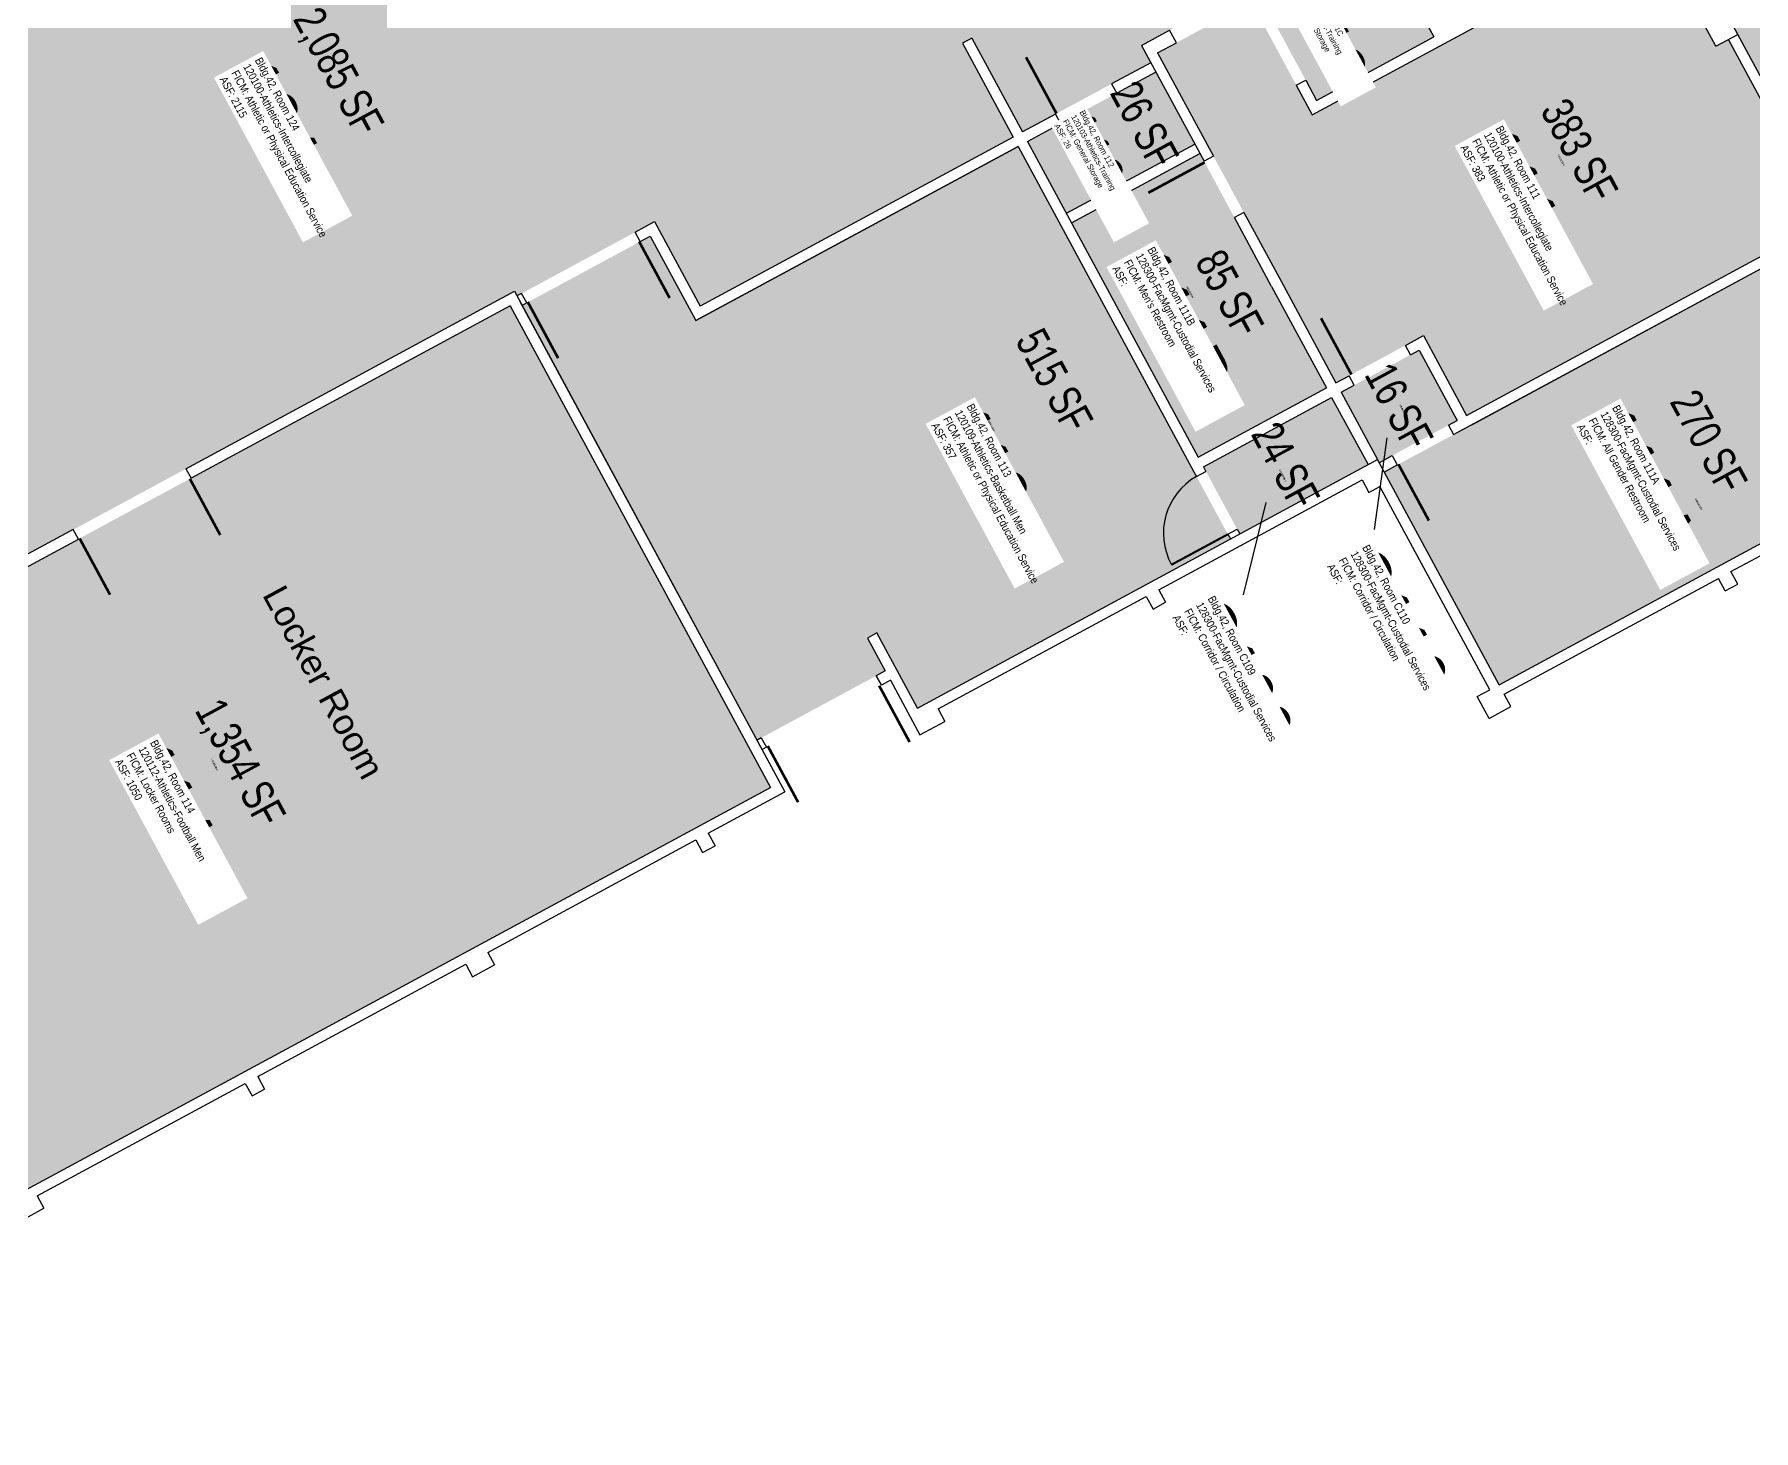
# Model space of a CAD drawing. Header units: inches. Extents: x 69218424 to 69222728, y 27664699 to 27668276.
# Drawn here: x 69219746 to 69220713, y 27664718 to 27665503 of the extents above; entities that cross this region are included whole.
import ezdxf
from ezdxf.enums import TextEntityAlignment as Align

# ---------------------------------------------------------------- set-up
doc = ezdxf.new("R2010")
doc.units = ezdxf.units.IN
doc.header["$LTSCALE"] = 240
doc.header["$MEASUREMENT"] = 0
doc.layers.get('0').update_dxf_attribs({"linetype": 'CONTINUOUS'})
for name, color, linetype in [('A-DOOR', 2, 'CONTINUOUS'), ('A-IDEN-ICON', 4, 'CONTINUOUS'), ('A-IDEN-RNUM', 7, 'CONTINUOUS'), ('A-IDEN-SNUM', 4, 'CONTINUOUS'), ('A-IDEN-TEXT', 4, 'CONTINUOUS'), ('A-IDEN-VNUM', 4, 'CONTINUOUS'), ('A-WALL', 5, 'CONTINUOUS'), ('AREA-TEXT', 3, 'CONTINUOUS'), ('Rooms-Category-Color', 7, 'CONTINUOUS'), ('Rooms-College-Color', 7, 'CONTINUOUS'), ('Rooms-Department-Color', 7, 'CONTINUOUS'), ('Rooms-Division-Color', 7, 'CONTINUOUS'), ('Rooms-Information', 7, 'CONTINUOUS')]:
    doc.layers.add(name, color=color, linetype=linetype)
doc.styles.add('CP_AREA', font='arial.ttf', dxfattribs={"height": 15})
doc.styles.add('CP_ROOMSNUMBER', font='arial.ttf', dxfattribs={"height": 1})
doc.styles.add('CP_ROOMVNUMBER', font='arial.ttf', dxfattribs={"width": 0.85, "height": 0.075})
doc.styles.get("Standard").update_dxf_attribs({"font": 'arial.ttf'})

# ---------------------------------------------------------------- blocks, each defined once
blk = doc.blocks.new('CPMEN')
at = {"color": 0, "linetype": 'ByBlock', "const_width": 0.015}
for points in [[(0.055, 0.01), (0.055, 0.05), (0.015, 0.05)], [(0.0151, 0.0101), (0.055, 0.05)]]:
    blk.add_lwpolyline(points, dxfattribs=at)
blk.add_lwpolyline([(-0.0575, -0.02, 1), (0.0275, -0.02, 1)], format="xyb", close=True, dxfattribs=at)

msp = doc.modelspace()

# ---------------------------------------------------------------- hatches: boundary and pattern name
at = {"layer": 'Rooms-Category-Color', "true_color": 0xadadad}
for points in [[(69220208.07, 27666666.21), (69220241.5, 27666684.28), (69220223.44, 27666717.71), (69220220.58, 27666722.99), (69220218.41, 27666727.01), (69220198.95, 27666763.02), (69220165.52, 27666744.95), (69220084.94, 27666894.07), (69219982.01, 27666838.45), (69220044.29, 27666723.2), (69219990.12, 27666693.93), (69219996.1, 27666682.85), (69220013.22, 27666651.18), (69220030.52, 27666619.15), (69220084.7, 27666648.42), (69220482.13, 27665912.94), (69220591.48, 27665710.59), (69220531.65, 27665678.26), (69220533.55, 27665674.74), (69220528.27, 27665671.89), (69220526.37, 27665675.41), (69220478.86, 27665649.74), (69220517.85, 27665577.6), (69220565.36, 27665603.27), (69220562.15, 27665609.21), (69220567.43, 27665612.06), (69220570.63, 27665606.12), (69220630.46, 27665638.45), (69220634.26, 27665631.41), (69220665.64, 27665573.35), (69220805.88, 27665313.81), (69220920.25, 27665375.62), (69220869.38, 27665469.75), (69221168.5, 27665631.39), (69221117.16, 27665726.4), (69220806.6, 27665558.59), (69220398.23, 27666314.31), (69220443.1, 27666338.55), (69220384.15, 27666447.64), (69220347.2, 27666427.68), (69220354.81, 27666413.6), (69220346.89, 27666409.32)], [(69220328.95, 27665397.09), (69220400.26, 27665265.13), (69220472.4, 27665304.11), (69220441.5, 27665361.29), (69220403.47, 27665431.68), (69220401.09, 27665436.07)], [(69220504.78, 27665256.81), (69220569.43, 27665137.17), (69220821.05, 27665273.13), (69220756.39, 27665392.78)], [(69220487.93, 27665305.68), (69220480.53, 27665301.68), (69220500.97, 27665263.85), (69220501.92, 27665262.09), (69220509.32, 27665266.09), (69220545.91, 27665285.86), (69220524.52, 27665325.45)], [(69220495.7, 27665261), (69220475.25, 27665298.83), (69220403.11, 27665259.85), (69220423.55, 27665222.02)]]:
    msp.add_hatch(color=253, dxfattribs=at).paths.add_polyline_path(points)
at = {"layer": 'Rooms-Category-Color', "true_color": 0xfbafa2}
for points in [[(69220275.11, 27665669.21), (69220233.77, 27665745.72), (69220175.7, 27665714.34), (69220149.08, 27665763.61), (69219957.29, 27665659.97), (69219960.62, 27665653.81), (69219948.3, 27665647.16), (69219944.97, 27665653.31), (69219697.76, 27665519.73), (69219701.09, 27665513.57), (69219688.77, 27665506.91), (69219685.44, 27665513.07), (69219500.69, 27665413.24), (69219430.31, 27665543.48), (69219378.41, 27665515.43), (69219405.98, 27665464.4), (69219445.46, 27665391.35), (69219448.88, 27665393.2), (69219455.54, 27665380.88), (69219452.11, 27665379.03), (69219490.13, 27665308.68), (69219545.75, 27665205.75), (69219416.42, 27665135.87), (69219429.02, 27665112.55), (69219458.73, 27665057.57), (69219802.71, 27665243.44), (69219869.84, 27665279.72), (69219932.05, 27665313.33), (69220015.63, 27665358.5), (69220017.05, 27665355.86), (69220019.69, 27665357.28), (69220083.47, 27665391.75), (69220087.02, 27665393.67), (69220089.19, 27665394.84), (69220094.47, 27665397.69), (69220120.14, 27665350.19), (69220296.1, 27665445.27), (69220267.57, 27665498.05), (69220272.85, 27665500.9), (69220301.38, 27665448.12), (69220351.52, 27665475.22), (69220373.52, 27665487.1), (69220368.29, 27665496.78), (69220512.57, 27665574.74), (69220475.01, 27665644.25), (69220473.59, 27665646.89), (69220472.71, 27665646.41), (69220329.3, 27665568.92)], [(69220526.95, 27665333.58), (69220551.19, 27665288.72), (69220753.54, 27665398.06), (69220698.39, 27665500.11), (69220691.35, 27665496.31), (69220656.17, 27665561.41), (69220464.38, 27665457.77), (69220438.27, 27665506.11), (69220430.16, 27665521.12), (69220377.37, 27665492.59), (69220446.78, 27665364.15), (69220477.68, 27665306.96), (69220511.11, 27665325.03)], [(69220298.95, 27665439.99), (69220117.72, 27665342.05), (69220092.05, 27665389.56), (69220019.9, 27665350.58), (69220106.45, 27665190.42), (69220107.28, 27665188.88), (69220152.07, 27665106), (69220224.21, 27665144.99), (69220214.22, 27665163.46), (69220219.5, 27665166.31), (69220242.32, 27665124.08), (69220418.28, 27665219.17)]]:
    msp.add_hatch(color=21, dxfattribs=at).paths.add_polyline_path(points)
at = {"layer": 'Rooms-Category-Color', "true_color": 0xe3c5e1}
for points in [[(69220532.79, 27665501.56), (69220501.42, 27665559.62), (69220435.43, 27665523.97), (69220443.54, 27665508.96), (69220466.81, 27665465.9)], [(69220398.24, 27665441.35), (69220376.37, 27665481.82), (69220322.7, 27665452.82), (69220304.23, 27665442.84), (69220326.1, 27665402.37)]]:
    msp.add_hatch(color=254, dxfattribs=at).paths.add_polyline_path(points)
at = {"layer": 'Rooms-Category-Color', "true_color": 0xffe090}
msp.add_hatch(color=41, dxfattribs=at).paths.add_polyline_path([(69220159.62, 27665079.4), (69220013.2, 27665350.37), (69219871.56, 27665273.83), (69219805.56, 27665238.16), (69219456.24, 27665049.4), (69219602.66, 27664778.43)])
at = {"layer": 'Rooms-College-Color', "true_color": 0xadadad}
for points in [[(69220208.07, 27666666.21), (69220241.5, 27666684.28), (69220223.44, 27666717.71), (69220220.58, 27666722.99), (69220218.41, 27666727.01), (69220198.95, 27666763.02), (69220165.52, 27666744.95), (69220084.94, 27666894.07), (69219982.01, 27666838.45), (69220044.29, 27666723.2), (69219990.12, 27666693.93), (69219996.1, 27666682.85), (69220013.22, 27666651.18), (69220030.52, 27666619.15), (69220084.7, 27666648.42), (69220482.13, 27665912.94), (69220591.48, 27665710.59), (69220531.65, 27665678.26), (69220533.55, 27665674.74), (69220528.27, 27665671.89), (69220526.37, 27665675.41), (69220478.86, 27665649.74), (69220517.85, 27665577.6), (69220565.36, 27665603.27), (69220562.15, 27665609.21), (69220567.43, 27665612.06), (69220570.63, 27665606.12), (69220630.46, 27665638.45), (69220634.26, 27665631.41), (69220665.64, 27665573.35), (69220805.88, 27665313.81), (69220920.25, 27665375.62), (69220869.38, 27665469.75), (69221168.5, 27665631.39), (69221117.16, 27665726.4), (69220806.6, 27665558.59), (69220398.23, 27666314.31), (69220443.1, 27666338.55), (69220384.15, 27666447.64), (69220347.2, 27666427.68), (69220354.81, 27666413.6), (69220346.89, 27666409.32)], [(69220328.95, 27665397.09), (69220400.26, 27665265.13), (69220472.4, 27665304.11), (69220441.5, 27665361.29), (69220403.47, 27665431.68), (69220401.09, 27665436.07)], [(69220504.78, 27665256.81), (69220569.43, 27665137.17), (69220821.05, 27665273.13), (69220756.39, 27665392.78)], [(69220487.93, 27665305.68), (69220480.53, 27665301.68), (69220500.97, 27665263.85), (69220501.92, 27665262.09), (69220509.32, 27665266.09), (69220545.91, 27665285.86), (69220524.52, 27665325.45)], [(69220495.7, 27665261), (69220475.25, 27665298.83), (69220403.11, 27665259.85), (69220423.55, 27665222.02)]]:
    msp.add_hatch(color=253, dxfattribs=at).paths.add_polyline_path(points)
at = {"layer": 'Rooms-College-Color', "true_color": 0xffff64}
for points in [[(69220275.11, 27665669.21), (69220233.77, 27665745.72), (69220175.7, 27665714.34), (69220149.08, 27665763.61), (69219957.29, 27665659.97), (69219960.62, 27665653.81), (69219948.3, 27665647.16), (69219944.97, 27665653.31), (69219697.76, 27665519.73), (69219701.09, 27665513.57), (69219688.77, 27665506.91), (69219685.44, 27665513.07), (69219500.69, 27665413.24), (69219430.31, 27665543.48), (69219378.41, 27665515.43), (69219405.98, 27665464.4), (69219445.46, 27665391.35), (69219448.88, 27665393.2), (69219455.54, 27665380.88), (69219452.11, 27665379.03), (69219490.13, 27665308.68), (69219545.75, 27665205.75), (69219416.42, 27665135.87), (69219429.02, 27665112.55), (69219458.73, 27665057.57), (69219802.71, 27665243.44), (69219869.84, 27665279.72), (69219932.05, 27665313.33), (69220015.63, 27665358.5), (69220017.05, 27665355.86), (69220019.69, 27665357.28), (69220083.47, 27665391.75), (69220087.02, 27665393.67), (69220089.19, 27665394.84), (69220094.47, 27665397.69), (69220120.14, 27665350.19), (69220296.1, 27665445.27), (69220267.57, 27665498.05), (69220272.85, 27665500.9), (69220301.38, 27665448.12), (69220351.52, 27665475.22), (69220373.52, 27665487.1), (69220368.29, 27665496.78), (69220512.57, 27665574.74), (69220475.01, 27665644.25), (69220473.59, 27665646.89), (69220472.71, 27665646.41), (69220329.3, 27665568.92)], [(69220526.95, 27665333.58), (69220551.19, 27665288.72), (69220753.54, 27665398.06), (69220698.39, 27665500.11), (69220691.35, 27665496.31), (69220656.17, 27665561.41), (69220464.38, 27665457.77), (69220438.27, 27665506.11), (69220430.16, 27665521.12), (69220377.37, 27665492.59), (69220446.78, 27665364.15), (69220477.68, 27665306.96), (69220511.11, 27665325.03)], [(69220532.79, 27665501.56), (69220501.42, 27665559.62), (69220435.43, 27665523.97), (69220443.54, 27665508.96), (69220466.81, 27665465.9)], [(69220398.24, 27665441.35), (69220376.37, 27665481.82), (69220322.7, 27665452.82), (69220304.23, 27665442.84), (69220326.1, 27665402.37)], [(69220298.95, 27665439.99), (69220117.72, 27665342.05), (69220092.05, 27665389.56), (69220019.9, 27665350.58), (69220106.45, 27665190.42), (69220107.28, 27665188.88), (69220152.07, 27665106), (69220224.21, 27665144.99), (69220214.22, 27665163.46), (69220219.5, 27665166.31), (69220242.32, 27665124.08), (69220418.28, 27665219.17)], [(69220159.62, 27665079.4), (69220013.2, 27665350.37), (69219871.56, 27665273.83), (69219805.56, 27665238.16), (69219456.24, 27665049.4), (69219602.66, 27664778.43)]]:
    msp.add_hatch(color=51, dxfattribs=at).paths.add_polyline_path(points)
at = {"layer": 'Rooms-Department-Color', "true_color": 0xacacac}
for points in [[(69220208.07, 27666666.21), (69220241.5, 27666684.28), (69220223.44, 27666717.71), (69220220.58, 27666722.99), (69220218.41, 27666727.01), (69220198.95, 27666763.02), (69220165.52, 27666744.95), (69220084.94, 27666894.07), (69219982.01, 27666838.45), (69220044.29, 27666723.2), (69219990.12, 27666693.93), (69219996.1, 27666682.85), (69220013.22, 27666651.18), (69220030.52, 27666619.15), (69220084.7, 27666648.42), (69220482.13, 27665912.94), (69220591.48, 27665710.59), (69220531.65, 27665678.26), (69220533.55, 27665674.74), (69220528.27, 27665671.89), (69220526.37, 27665675.41), (69220478.86, 27665649.74), (69220517.85, 27665577.6), (69220565.36, 27665603.27), (69220562.15, 27665609.21), (69220567.43, 27665612.06), (69220570.63, 27665606.12), (69220630.46, 27665638.45), (69220634.26, 27665631.41), (69220665.64, 27665573.35), (69220805.88, 27665313.81), (69220920.25, 27665375.62), (69220869.38, 27665469.75), (69221168.5, 27665631.39), (69221117.16, 27665726.4), (69220806.6, 27665558.59), (69220398.23, 27666314.31), (69220443.1, 27666338.55), (69220384.15, 27666447.64), (69220347.2, 27666427.68), (69220354.81, 27666413.6), (69220346.89, 27666409.32)], [(69220328.95, 27665397.09), (69220400.26, 27665265.13), (69220472.4, 27665304.11), (69220441.5, 27665361.29), (69220403.47, 27665431.68), (69220401.09, 27665436.07)], [(69220504.78, 27665256.81), (69220569.43, 27665137.17), (69220821.05, 27665273.13), (69220756.39, 27665392.78)], [(69220487.93, 27665305.68), (69220480.53, 27665301.68), (69220500.97, 27665263.85), (69220501.92, 27665262.09), (69220509.32, 27665266.09), (69220545.91, 27665285.86), (69220524.52, 27665325.45)], [(69220495.7, 27665261), (69220475.25, 27665298.83), (69220403.11, 27665259.85), (69220423.55, 27665222.02)]]:
    msp.add_hatch(color=253, dxfattribs=at).paths.add_polyline_path(points)
at = {"layer": 'Rooms-Department-Color', "true_color": 0x604aed}
for points in [[(69220275.11, 27665669.21), (69220233.77, 27665745.72), (69220175.7, 27665714.34), (69220149.08, 27665763.61), (69219957.29, 27665659.97), (69219960.62, 27665653.81), (69219948.3, 27665647.16), (69219944.97, 27665653.31), (69219697.76, 27665519.73), (69219701.09, 27665513.57), (69219688.77, 27665506.91), (69219685.44, 27665513.07), (69219500.69, 27665413.24), (69219430.31, 27665543.48), (69219378.41, 27665515.43), (69219405.98, 27665464.4), (69219445.46, 27665391.35), (69219448.88, 27665393.2), (69219455.54, 27665380.88), (69219452.11, 27665379.03), (69219490.13, 27665308.68), (69219545.75, 27665205.75), (69219416.42, 27665135.87), (69219429.02, 27665112.55), (69219458.73, 27665057.57), (69219802.71, 27665243.44), (69219869.84, 27665279.72), (69219932.05, 27665313.33), (69220015.63, 27665358.5), (69220017.05, 27665355.86), (69220019.69, 27665357.28), (69220083.47, 27665391.75), (69220087.02, 27665393.67), (69220089.19, 27665394.84), (69220094.47, 27665397.69), (69220120.14, 27665350.19), (69220296.1, 27665445.27), (69220267.57, 27665498.05), (69220272.85, 27665500.9), (69220301.38, 27665448.12), (69220351.52, 27665475.22), (69220373.52, 27665487.1), (69220368.29, 27665496.78), (69220512.57, 27665574.74), (69220475.01, 27665644.25), (69220473.59, 27665646.89), (69220472.71, 27665646.41), (69220329.3, 27665568.92)], [(69220526.95, 27665333.58), (69220551.19, 27665288.72), (69220753.54, 27665398.06), (69220698.39, 27665500.11), (69220691.35, 27665496.31), (69220656.17, 27665561.41), (69220464.38, 27665457.77), (69220438.27, 27665506.11), (69220430.16, 27665521.12), (69220377.37, 27665492.59), (69220446.78, 27665364.15), (69220477.68, 27665306.96), (69220511.11, 27665325.03)], [(69220532.79, 27665501.56), (69220501.42, 27665559.62), (69220435.43, 27665523.97), (69220443.54, 27665508.96), (69220466.81, 27665465.9)], [(69220398.24, 27665441.35), (69220376.37, 27665481.82), (69220322.7, 27665452.82), (69220304.23, 27665442.84), (69220326.1, 27665402.37)], [(69220298.95, 27665439.99), (69220117.72, 27665342.05), (69220092.05, 27665389.56), (69220019.9, 27665350.58), (69220106.45, 27665190.42), (69220107.28, 27665188.88), (69220152.07, 27665106), (69220224.21, 27665144.99), (69220214.22, 27665163.46), (69220219.5, 27665166.31), (69220242.32, 27665124.08), (69220418.28, 27665219.17)], [(69220159.62, 27665079.4), (69220013.2, 27665350.37), (69219871.56, 27665273.83), (69219805.56, 27665238.16), (69219456.24, 27665049.4), (69219602.66, 27664778.43)]]:
    msp.add_hatch(color=173, dxfattribs=at).paths.add_polyline_path(points)
at = {"layer": 'Rooms-Division-Color', "true_color": 0xadadad}
for points in [[(69220208.07, 27666666.21), (69220241.5, 27666684.28), (69220223.44, 27666717.71), (69220220.58, 27666722.99), (69220218.41, 27666727.01), (69220198.95, 27666763.02), (69220165.52, 27666744.95), (69220084.94, 27666894.07), (69219982.01, 27666838.45), (69220044.29, 27666723.2), (69219990.12, 27666693.93), (69219996.1, 27666682.85), (69220013.22, 27666651.18), (69220030.52, 27666619.15), (69220084.7, 27666648.42), (69220482.13, 27665912.94), (69220591.48, 27665710.59), (69220531.65, 27665678.26), (69220533.55, 27665674.74), (69220528.27, 27665671.89), (69220526.37, 27665675.41), (69220478.86, 27665649.74), (69220517.85, 27665577.6), (69220565.36, 27665603.27), (69220562.15, 27665609.21), (69220567.43, 27665612.06), (69220570.63, 27665606.12), (69220630.46, 27665638.45), (69220634.26, 27665631.41), (69220665.64, 27665573.35), (69220805.88, 27665313.81), (69220920.25, 27665375.62), (69220869.38, 27665469.75), (69221168.5, 27665631.39), (69221117.16, 27665726.4), (69220806.6, 27665558.59), (69220398.23, 27666314.31), (69220443.1, 27666338.55), (69220384.15, 27666447.64), (69220347.2, 27666427.68), (69220354.81, 27666413.6), (69220346.89, 27666409.32)], [(69220328.95, 27665397.09), (69220400.26, 27665265.13), (69220472.4, 27665304.11), (69220441.5, 27665361.29), (69220403.47, 27665431.68), (69220401.09, 27665436.07)], [(69220504.78, 27665256.81), (69220569.43, 27665137.17), (69220821.05, 27665273.13), (69220756.39, 27665392.78)], [(69220487.93, 27665305.68), (69220480.53, 27665301.68), (69220500.97, 27665263.85), (69220501.92, 27665262.09), (69220509.32, 27665266.09), (69220545.91, 27665285.86), (69220524.52, 27665325.45)], [(69220495.7, 27665261), (69220475.25, 27665298.83), (69220403.11, 27665259.85), (69220423.55, 27665222.02)]]:
    msp.add_hatch(color=253, dxfattribs=at).paths.add_polyline_path(points)
at = {"layer": 'Rooms-Division-Color', "true_color": 0x604aed}
for points in [[(69220275.11, 27665669.21), (69220233.77, 27665745.72), (69220175.7, 27665714.34), (69220149.08, 27665763.61), (69219957.29, 27665659.97), (69219960.62, 27665653.81), (69219948.3, 27665647.16), (69219944.97, 27665653.31), (69219697.76, 27665519.73), (69219701.09, 27665513.57), (69219688.77, 27665506.91), (69219685.44, 27665513.07), (69219500.69, 27665413.24), (69219430.31, 27665543.48), (69219378.41, 27665515.43), (69219405.98, 27665464.4), (69219445.46, 27665391.35), (69219448.88, 27665393.2), (69219455.54, 27665380.88), (69219452.11, 27665379.03), (69219490.13, 27665308.68), (69219545.75, 27665205.75), (69219416.42, 27665135.87), (69219429.02, 27665112.55), (69219458.73, 27665057.57), (69219802.71, 27665243.44), (69219869.84, 27665279.72), (69219932.05, 27665313.33), (69220015.63, 27665358.5), (69220017.05, 27665355.86), (69220019.69, 27665357.28), (69220083.47, 27665391.75), (69220087.02, 27665393.67), (69220089.19, 27665394.84), (69220094.47, 27665397.69), (69220120.14, 27665350.19), (69220296.1, 27665445.27), (69220267.57, 27665498.05), (69220272.85, 27665500.9), (69220301.38, 27665448.12), (69220351.52, 27665475.22), (69220373.52, 27665487.1), (69220368.29, 27665496.78), (69220512.57, 27665574.74), (69220475.01, 27665644.25), (69220473.59, 27665646.89), (69220472.71, 27665646.41), (69220329.3, 27665568.92)], [(69220526.95, 27665333.58), (69220551.19, 27665288.72), (69220753.54, 27665398.06), (69220698.39, 27665500.11), (69220691.35, 27665496.31), (69220656.17, 27665561.41), (69220464.38, 27665457.77), (69220438.27, 27665506.11), (69220430.16, 27665521.12), (69220377.37, 27665492.59), (69220446.78, 27665364.15), (69220477.68, 27665306.96), (69220511.11, 27665325.03)], [(69220532.79, 27665501.56), (69220501.42, 27665559.62), (69220435.43, 27665523.97), (69220443.54, 27665508.96), (69220466.81, 27665465.9)], [(69220398.24, 27665441.35), (69220376.37, 27665481.82), (69220322.7, 27665452.82), (69220304.23, 27665442.84), (69220326.1, 27665402.37)], [(69220298.95, 27665439.99), (69220117.72, 27665342.05), (69220092.05, 27665389.56), (69220019.9, 27665350.58), (69220106.45, 27665190.42), (69220107.28, 27665188.88), (69220152.07, 27665106), (69220224.21, 27665144.99), (69220214.22, 27665163.46), (69220219.5, 27665166.31), (69220242.32, 27665124.08), (69220418.28, 27665219.17)], [(69220159.62, 27665079.4), (69220013.2, 27665350.37), (69219871.56, 27665273.83), (69219805.56, 27665238.16), (69219456.24, 27665049.4), (69219602.66, 27664778.43)]]:
    msp.add_hatch(color=173, dxfattribs=at).paths.add_polyline_path(points)

# ---------------------------------------------------------------- linework, layer by layer
at = {"layer": 'A-DOOR'}
for points in [[(69220443.9, 27665508.3, 1.5, 1.5, 0), (69220475.57, 27665525.42, 0, 0, 0), (69220475.22, 27665526.08, 0, 0, -0.414214), (69220460.66, 27665477.29, 0, 0, -0.414214)], [(69220320.51, 27665458.46, 1.5, 1.5, 0), (69220303.4, 27665490.13, 0, 0, 0), (69220302.74, 27665489.77, 0, 0, -0.414214), (69220351.52, 27665475.22, 0, 0, -0.414214)], [(69220403.82, 27665431.02, 1.5, 1.5, 0), (69220372.15, 27665413.9, 0, 0, 0), (69220371.8, 27665414.56, 0, 0, 0.414214), (69220420.58, 27665400, 0, 0, 0.414214)], [(69220085.79, 27665386.41, 1.5, 1.5, 0), (69220102.9, 27665354.74, 0, 0, 0), (69220103.56, 27665355.1, 0, 0, -0.414214), (69220054.78, 27665369.66, 0, 0, -0.414214)], [(69220023.11, 27665352.54, 1.5, 1.5, 0), (69220040.22, 27665320.87, 0, 0, 0), (69220039.56, 27665320.51, 0, 0, 0.391007), (69220055.25, 27665368.78, 0, 0, 0.414214)], [(69220486.39, 27665311.67, 1.5, 1.5, 0), (69220469.28, 27665343.34, 0, 0, 0), (69220468.62, 27665342.99, 0, 0, -0.414214), (69220517.4, 27665328.43, 0, 0, -0.414214)], [(69220512.83, 27665261.17, 1.5, 1.5, 0), (69220529.95, 27665229.5, 0, 0, 0), (69220529.29, 27665229.14, 0, 0, 0.414214), (69220543.84, 27665277.93, 0, 0, 0.414214)], [(69219833.07, 27665253.03, 1.5, 1.5, 0), (69219850.18, 27665221.36, 0, 0, 0), (69219850.84, 27665221.71, 0, 0, -0.414214), (69219802.06, 27665236.27, 0, 0, -0.414214)], [(69219771.04, 27665219.51, 1.5, 1.5, 0), (69219788.16, 27665187.84, 0, 0, 0), (69219787.5, 27665187.48, 0, 0, 0.414214), (69219802.06, 27665236.27, 0, 0, 0.414214)], [(69220220.77, 27665136.62, 1.5, 1.5, 0), (69220237.89, 27665104.95, 0, 0, 0), (69220238.55, 27665105.3, 0, 0, -0.414214), (69220189.76, 27665119.86, 0, 0, -0.414214)], [(69220158.09, 27665102.75, 1.5, 1.5, 0), (69220175.2, 27665071.07, 0, 0, 0), (69220174.54, 27665070.72, 0, 0, 0.391007), (69220190.24, 27665118.98, 0, 0, 0.414214)]]:
    msp.add_lwpolyline(points, format="xyseb", dxfattribs=at)
at = {"layer": 'A-DOOR', "const_width": 1.2}
msp.add_lwpolyline([(69220416.85, 27665221.8), (69220385.18, 27665204.69)], dxfattribs=at)
at = {"layer": 'A-DOOR'}
msp.add_arc((69220417.39, 27665222.39), 36.75, 119.55493, 208.78587, dxfattribs=at)
at = {"layer": 'A-IDEN-VNUM'}
for p, q in [((69220499.41, 27665224.46), (69220506.55, 27665276.01)), ((69220425.69, 27665187.8), (69220438.33, 27665239.78))]:
    msp.add_line(p, q, dxfattribs=at)
at = {"layer": 'A-WALL'}
for p, q in [((69220805.88, 27665313.81), (69220665.64, 27665573.35)), ((69220464.38, 27665457.77), (69220656.17, 27665561.41)), ((69220501.42, 27665559.62), (69220532.79, 27665501.56)), ((69220691.35, 27665496.31), (69220656.17, 27665561.41)), ((69220272.85, 27665500.9), (69220267.57, 27665498.05)), ((69220272.85, 27665500.9), (69220301.38, 27665448.12)), ((69220368.29, 27665496.78), (69220384.12, 27665505.34)), ((69220387.93, 27665498.3), (69220384.12, 27665505.34)), ((69220466.81, 27665465.9), (69220532.79, 27665501.56)), ((69220691.35, 27665496.31), (69220703.67, 27665502.96)), ((69220753.54, 27665398.06), (69220698.39, 27665500.11)), ((69220267.57, 27665498.05), (69220296.1, 27665445.27)), ((69220368.29, 27665496.78), (69220403.47, 27665431.68)), ((69220377.37, 27665492.59), (69220387.93, 27665498.3)), ((69220377.37, 27665492.59), (69220408.75, 27665434.53)), ((69220373.52, 27665487.1), (69220351.52, 27665475.22)), ((69220376.37, 27665481.82), (69220354.38, 27665469.94)), ((69220351.52, 27665475.22), (69220354.38, 27665469.94)), ((69220455.38, 27665474.44), (69220460.66, 27665477.29)), ((69220455.38, 27665474.44), (69220464.38, 27665457.77)), ((69220460.66, 27665477.29), (69220466.81, 27665465.9)), ((69220319.85, 27665458.1), (69220301.38, 27665448.12)), ((69220304.23, 27665442.84), (69220322.7, 27665452.82)), ((69220319.85, 27665458.1), (69220322.7, 27665452.82)), ((69220296.1, 27665445.27), (69220120.14, 27665350.19)), ((69220304.23, 27665442.84), (69220400.26, 27665265.13)), ((69220117.72, 27665342.05), (69220298.95, 27665439.99)), ((69220298.95, 27665439.99), (69220117.72, 27665342.05)), ((69220298.95, 27665439.99), (69220397.83, 27665257)), ((69220326.1, 27665402.37), (69220398.24, 27665441.35)), ((69220328.95, 27665397.09), (69220401.09, 27665436.07)), ((69220408.75, 27665434.53), (69220403.47, 27665431.68)), ((69220083.47, 27665391.75), (69220094.47, 27665397.69)), ((69220094.47, 27665397.69), (69220120.14, 27665350.19)), ((69220425.86, 27665402.86), (69220420.58, 27665400)), ((69220441.5, 27665361.29), (69220420.58, 27665400)), ((69220425.86, 27665402.86), (69220446.78, 27665364.15)), ((69220551.19, 27665288.72), (69220753.54, 27665398.06)), ((69220086.33, 27665386.47), (69220083.47, 27665391.75)), ((69220086.33, 27665386.47), (69220092.05, 27665389.56)), ((69220092.05, 27665389.56), (69220117.72, 27665342.05)), ((69220543.84, 27665277.93), (69220756.39, 27665392.78)), ((69220554.04, 27665283.44), (69220756.39, 27665392.78)), ((69219830.87, 27665258.66), (69220015.63, 27665358.5)), ((69220015.63, 27665358.5), (69220167.75, 27665076.97)), ((69220019.69, 27665357.28), (69220017.05, 27665355.86)), ((69220022.54, 27665352), (69220019.69, 27665357.28)), ((69220441.5, 27665361.29), (69220472.4, 27665304.11)), ((69220446.78, 27665364.15), (69220477.68, 27665306.96)), ((69220013.2, 27665350.37), (69219833.73, 27665253.38)), ((69220013.2, 27665350.37), (69220159.62, 27665079.4)), ((69220018.48, 27665353.22), (69220164.9, 27665082.25)), ((69220022.54, 27665352), (69220019.9, 27665350.58)), ((69220516.74, 27665328.07), (69220526.95, 27665333.58)), ((69220519.6, 27665322.79), (69220516.74, 27665328.07)), ((69220526.95, 27665333.58), (69220551.19, 27665288.72)), ((69220519.6, 27665322.79), (69220524.52, 27665325.45)), ((69220524.52, 27665325.45), (69220545.91, 27665285.86)), ((69220477.68, 27665306.96), (69220485.07, 27665310.96)), ((69220487.93, 27665305.68), (69220485.07, 27665310.96)), ((69220400.26, 27665265.13), (69220472.4, 27665304.11)), ((69220403.11, 27665259.85), (69220475.25, 27665298.83)), ((69220475.25, 27665298.83), (69220495.7, 27665261)), ((69220480.53, 27665301.68), (69220487.93, 27665305.68)), ((69220480.53, 27665301.68), (69220500.97, 27665263.85)), ((69220540.99, 27665283.2), (69220545.91, 27665285.86)), ((69220540.99, 27665283.2), (69220543.84, 27665277.93)), ((69220569.43, 27665137.17), (69220821.05, 27665273.13)), ((69219830.87, 27665258.66), (69219833.73, 27665253.38)), ((69220242.32, 27665124.08), (69220500.97, 27665263.85)), ((69220403.11, 27665259.85), (69220404.54, 27665257.21)), ((69220569.43, 27665137.17), (69220500.97, 27665263.85)), ((69220501.92, 27665262.09), (69220509.32, 27665266.09)), ((69220504.78, 27665256.81), (69220512.17, 27665260.81)), ((69220509.32, 27665266.09), (69220512.17, 27665260.81)), ((69220699.85, 27665200.82), (69220816.86, 27665264.05)), ((69220378.02, 27665190.59), (69220492.39, 27665252.39)), ((69220397.83, 27665257), (69220399.26, 27665254.36)), ((69220399.26, 27665254.36), (69220404.54, 27665257.21)), ((69220492.39, 27665252.39), (69220496.19, 27665245.36)), ((69220496.19, 27665245.36), (69220502.35, 27665248.68)), ((69220564.15, 27665134.31), (69220502.35, 27665248.68)), ((69220416.85, 27665221.8), (69220422.13, 27665224.66)), ((69220416.85, 27665221.8), (69220418.28, 27665219.17)), ((69220422.13, 27665224.66), (69220423.55, 27665222.02)), ((69220703.65, 27665193.78), (69220699.85, 27665200.82)), ((69220378.02, 27665190.59), (69220381.82, 27665183.55)), ((69220572.28, 27665131.89), (69220692.81, 27665197.02)), ((69220696.62, 27665189.98), (69220692.81, 27665197.02)), ((69220696.62, 27665189.98), (69220703.65, 27665193.78)), ((69220253.97, 27665123.56), (69220370.98, 27665186.79)), ((69220370.98, 27665186.79), (69220374.78, 27665179.75)), ((69220374.78, 27665179.75), (69220381.82, 27665183.55)), ((69220219.5, 27665166.31), (69220214.22, 27665163.46)), ((69220214.22, 27665163.46), (69220224.21, 27665144.99)), ((69220242.32, 27665124.08), (69220219.5, 27665166.31)), ((69220224.21, 27665144.99), (69220219.13, 27665142.24)), ((69220221.98, 27665136.96), (69220219.13, 27665142.24)), ((69220219.13, 27665142.24), (69220221.98, 27665136.96)), ((69220227.06, 27665139.71), (69220221.98, 27665136.96)), ((69220227.06, 27665139.71), (69220243.7, 27665108.92)), ((69220557.12, 27665130.51), (69220564.15, 27665134.31)), ((69220253.97, 27665123.56), (69220257.78, 27665116.52)), ((69220563.77, 27665118.19), (69220557.12, 27665130.51)), ((69220563.77, 27665118.19), (69220576.09, 27665124.85)), ((69220576.09, 27665124.85), (69220572.28, 27665131.89)), ((69220243.7, 27665108.92), (69220257.78, 27665116.52)), ((69220154.47, 27665107.3), (69220152.07, 27665106)), ((69220154.47, 27665107.3), (69220157.32, 27665102.02)), ((69220157.32, 27665102.02), (69220154.92, 27665100.72)), ((69219490.12, 27664717.62), (69220159.62, 27665079.4)), ((69220124.65, 27665053.68), (69220167.75, 27665076.97)), ((69220124.65, 27665053.68), (69220167.75, 27665076.97)), ((69220000.6, 27664986.64), (69220117.61, 27665049.87)), ((69220117.61, 27665049.87), (69220121.41, 27665042.83)), ((69220121.41, 27665042.83), (69220128.45, 27665046.64)), ((69220124.65, 27665053.68), (69220128.45, 27665046.64)), ((69219871.27, 27664916.76), (69219988.28, 27664979.99)), ((69219871.27, 27664916.76), (69219988.28, 27664979.99)), ((69219988.28, 27664979.99), (69219992.09, 27664972.95)), ((69219992.09, 27664972.95), (69220004.4, 27664979.61)), ((69220000.6, 27664986.64), (69220004.4, 27664979.61)), ((69219747.23, 27664849.73), (69219864.23, 27664912.96)), ((69219864.23, 27664912.96), (69219868.04, 27664905.92)), ((69219871.27, 27664916.76), (69219875.08, 27664909.72)), ((69219868.04, 27664905.92), (69219875.08, 27664909.72)), ((69219738.71, 27664836.03), (69219751.03, 27664842.69)), ((69219747.23, 27664849.73), (69219751.03, 27664842.69))]:
    msp.add_line(p, q, dxfattribs=at)
msp.add_lwpolyline([(69219372.73, 27665004.27), (69219770.38, 27665219.15), (69219767.53, 27665224.43), (69219369.88, 27665009.55)], dxfattribs=at)

# ---------------------------------------------------------------- block references
at = {"layer": 'A-IDEN-ICON', "xscale": 288, "yscale": 288, "zscale": 288, "rotation": 298.39}
msp.add_blockref('CPMEN', (69220414.55, 27665296.76), dxfattribs=at)

# ---------------------------------------------------------------- texts
at = {"layer": 'A-IDEN-RNUM', "style": 'CP_ROOMSNUMBER', "width": 0.85}
for s, p in [('0112-00', (69220343.32, 27665437.82)), ('0111-00', (69220604.35, 27665432.24)), ('0111-B0', (69220395.52, 27665358.04)), ('C110-00', (69220515.52, 27665291.41)), ('0113-00', (69220283.81, 27665282.9)), ('C109-00', (69220447.74, 27665254.78)), ('0111-A0', (69220681.64, 27665238.72)), ('0114-00', (69219846.9, 27665092.28))]:
    msp.add_text(s, height=0.96, rotation=298.39, dxfattribs=at).set_placement(p, align=Align.MIDDLE)
at = {"layer": 'A-IDEN-SNUM', "style": 'CP_ROOMSNUMBER', "width": 0.85}
for s, p in [('0420011200', (69220343.32, 27665437.82)), ('0420011100', (69220604.35, 27665432.24)), ('04200111B0', (69220395.52, 27665358.04)), ('0420C11000', (69220515.52, 27665291.41)), ('0420011300', (69220283.81, 27665282.9)), ('0420C10900', (69220447.74, 27665254.78)), ('04200111A0', (69220681.64, 27665238.72)), ('0420011400', (69219846.9, 27665092.28))]:
    msp.add_text(s, height=0.96, rotation=298.39, dxfattribs=at).set_placement(p, align=Align.MIDDLE)
at = {"layer": 'A-IDEN-TEXT'}
msp.add_text('Locker Room', height=14.4, rotation=298.39, dxfattribs=at).set_placement((69219873.55, 27665187.8))
at = {"layer": 'A-IDEN-VNUM', "style": 'CP_ROOMVNUMBER', "width": 0.85}
for s, height, p in [('111C', 22.5, (69220471.8, 27665505.3)), ('124', 31.5, (69219878.37, 27665457.8)), ('112', 22.5, (69220339.7, 27665437.32)), ('111', 31.5, (69220576.2, 27665419.39)), ('111B', 31.5, (69220386.3, 27665340.31)), ('113', 31.5, (69220278.41, 27665262.92)), ('111A', 31.5, (69220647.69, 27665251.28)), ('C110', 31.5, (69220507.53, 27665171.77)), ('C109', 31.5, (69220420.63, 27665143.05)), ('114', 31.5, (69219819.46, 27665073.9))]:
    msp.add_text(s, height=height, rotation=298.39, dxfattribs=at).set_placement(p, align=Align.MIDDLE)
at = {"layer": 'AREA-TEXT', "style": 'CP_AREA', "width": 0.75}
for s, p in [('2,085 SF', (69219916.86, 27665482.27)), ('26 SF', (69220370.07, 27665452.27)), ('383 SF', (69220614.66, 27665437.76)), ('85 SF', (69220417.94, 27665357.41)), ('515 SF', (69220319.4, 27665308.39)), ('16 SF', (69220513.22, 27665293.77)), ('270 SF', (69220687.44, 27665273.97)), ('24 SF', (69220449.4, 27665260.42)), ('1,354 SF', (69219861.63, 27665093.42))]:
    msp.add_text(s, height=18, rotation=298.39, dxfattribs=at).set_placement(p, align=Align.MIDDLE_CENTER)

# ---------------------------------------------------------------- next in the draw order: texts
at = {"layer": 'Rooms-Information', "attachment_point": 7, "rotation": 298.39, "style": 'CP_ROOMVNUMBER', "bg_fill": 3, "box_fill_scale": 1.5, "bg_fill_color": 256, "bg_fill_true_color": 13158600, "bg_fill_transparency": 0}
for s, insert, char_height, width in [('Bldg.42, Room 111C^M^J120103-Athletics-Training^M^JFICM: General Storage^M^JASF: 34', (69220446.72, 27665528.05), 3.2143, 72), ('Bldg.42, Room 124^M^J120100-Athletics-Intercollegiate^M^JFICM: Athletic or Physical Education Service^M^JASF: 2115', (69219849.62, 27665477.73), 4.5, 100.8), ('Bldg.42, Room 112^M^J120103-Athletics-Training^M^JFICM: General Storage^M^JASF: 26', (69220319.16, 27665451.55), 3.2143, 72), ('Bldg.42, Room 111^M^J120100-Athletics-Intercollegiate^M^JFICM: Athletic or Physical Education Service^M^JASF: 383', (69220547.45, 27665439.32), 4.5, 100.8), ('Bldg.42, Room 113^M^J120109-Athletics-Basketball Men^M^JFICM: Athletic or Physical Education Service^M^JASF: 357', (69220249.91, 27665282.99), 4.5, 100.8), ('Bldg.42, Room 111A^M^J128300-FacMgmt-Custodial Services^M^JFICM: All Gender Restroom^M^JASF: ', (69220613, 27665282.21), 4.5, 100.8), ('Bldg.42, Room C110^M^J128300-FacMgmt-Custodial Services^M^JFICM: Corridor / Circulation^M^JASF: ', (69220472.42, 27665203.61), 4.5, 100.8), ('Bldg.42, Room C109^M^J128300-FacMgmt-Custodial Services^M^JFICM: Corridor / Circulation^M^JASF: ', (69220385.52, 27665174.9), 4.5, 100.8), ('Bldg.42, Room 114^M^J120112-Athletics-Football Men^M^JFICM: Locker Rooms^M^JASF: 1050', (69219790.71, 27665093.83), 4.5, 100.8)]:
    msp.add_mtext(s, dxfattribs=dict(at, insert=insert, char_height=char_height, width=width))

# ---------------------------------------------------------------- next in the draw order: texts
at = {"layer": 'Rooms-Information', "insert": (69220351.62, 27665371.21), "char_height": 4.5, "width": 100.8, "attachment_point": 7, "rotation": 298.39, "style": 'CP_ROOMVNUMBER', "bg_fill": 3, "box_fill_scale": 1.5, "bg_fill_color": 256, "bg_fill_true_color": 13158600, "bg_fill_transparency": 0}
msp.add_mtext("Bldg.42, Room 111B^M^J128300-FacMgmt-Custodial Services^M^JFICM: Men's Restroom^M^JASF: ", dxfattribs=at)

doc.saveas('drawing.dxf')
